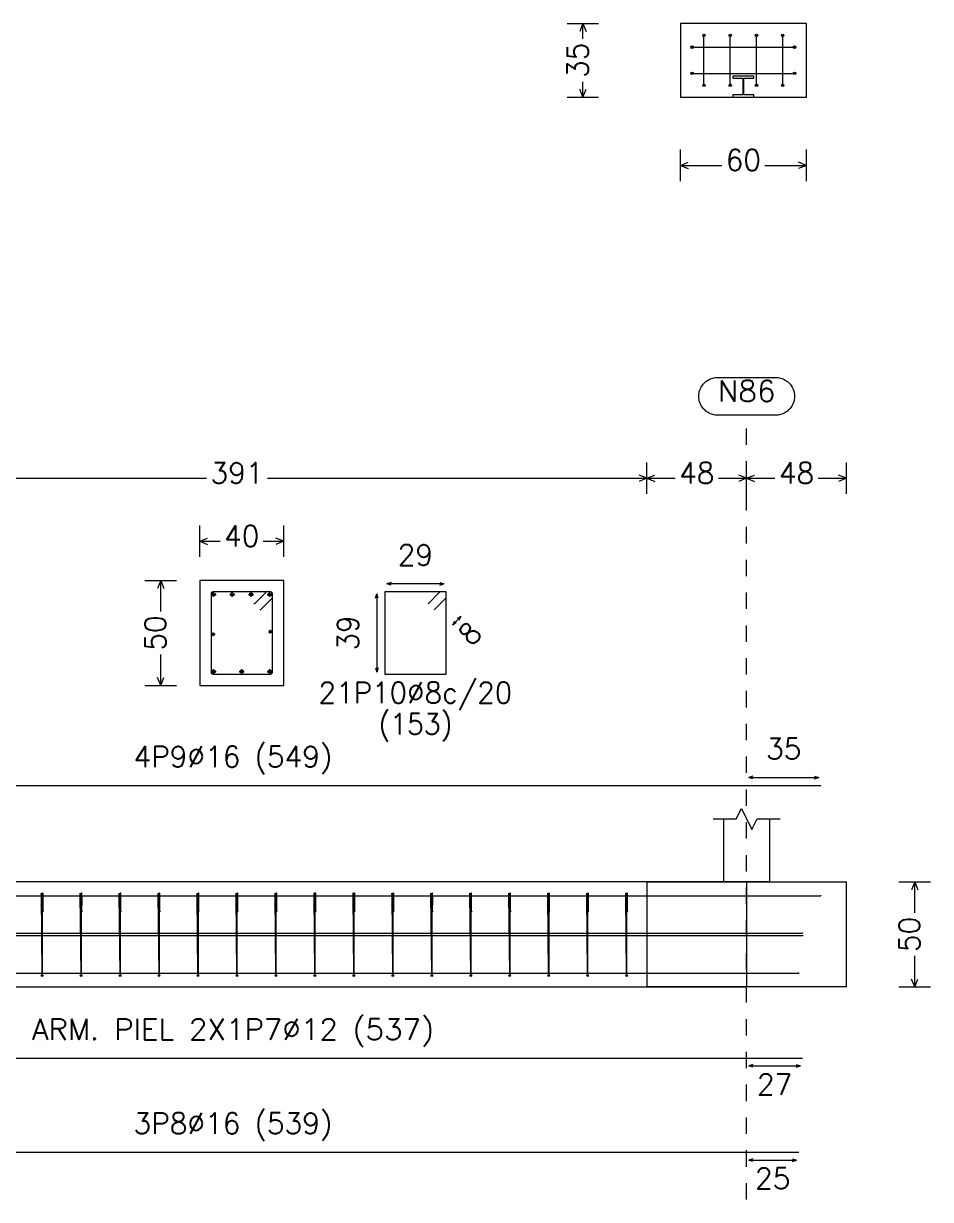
# Model space of a CAD drawing. Header units: inches. Extents: x 72863 to 72995, y 49095 to 49225.
# Drawn here: x 72957.35 to 72962.88, y 49142.55 to 49149.72 of the extents above; entities that cross this region are included whole.
import ezdxf
from ezdxf.enums import TextEntityAlignment as Align

# ---------------------------------------------------------------- set-up
doc = ezdxf.new("R2010")
doc.units = ezdxf.units.IN
doc.linetypes.add('CYPE_PUNTO', pattern=[0.075, 0, -0.075])
for name, color, linetype, lineweight in [('CIM_COTAS', 2, 'Continuous', 9), ('CIM_DIB_ARMADOS', 4, 'Continuous', 9), ('CIM_GEOMETRIA', 2, 'Continuous', 9), ('CIM_TXT_ARMADOS', 3, 'Continuous', 9)]:
    doc.layers.add(name, color=color, linetype=linetype, lineweight=lineweight)
doc.styles.add('CYPETXT', font='romans__.ttf', dxfattribs={"height": 0.2})

msp = doc.modelspace()

# ---------------------------------------------------------------- hatches: boundary and pattern name
at = {"layer": 'CIM_DIB_ARMADOS'}
h = msp.add_hatch(color=256, dxfattribs=at)
edge = h.paths.add_edge_path()
edge.add_arc((72961.4963, 49149.6483), 0.00102, 0, 360)
h = msp.add_hatch(color=256, dxfattribs=at)
edge = h.paths.add_edge_path()
edge.add_arc((72961.6563, 49149.6483), 0.00102, 0, 360)
h = msp.add_hatch(color=256, dxfattribs=at)
edge = h.paths.add_edge_path()
edge.add_arc((72961.8163, 49149.6483), 0.00102, 0, 360)
h = msp.add_hatch(color=256, dxfattribs=at)
edge = h.paths.add_edge_path()
edge.add_arc((72961.9763, 49149.6483), 0.00102, 0, 360)
h = msp.add_hatch(color=256, dxfattribs=at)
edge = h.paths.add_edge_path()
edge.add_arc((72961.4239, 49149.5759), 0.00102, 0, 360)
h = msp.add_hatch(color=256, dxfattribs=at)
edge = h.paths.add_edge_path()
edge.add_arc((72962.0486, 49149.5759), 0.00102, 0, 360)
h = msp.add_hatch(color=256, dxfattribs=at)
edge = h.paths.add_edge_path()
edge.add_arc((72961.4239, 49149.4159), 0.00102, 0, 360)
h = msp.add_hatch(color=256, dxfattribs=at)
edge = h.paths.add_edge_path()
edge.add_arc((72962.0486, 49149.4159), 0.00102, 0, 360)
h = msp.add_hatch(color=256, dxfattribs=at)
edge = h.paths.add_edge_path()
edge.add_arc((72961.4963, 49149.3436), 0.00102, 0, 360)
h = msp.add_hatch(color=256, dxfattribs=at)
edge = h.paths.add_edge_path()
edge.add_arc((72961.6563, 49149.3436), 0.00102, 0, 360)
h = msp.add_hatch(color=256, dxfattribs=at)
edge = h.paths.add_edge_path()
edge.add_arc((72961.8163, 49149.3436), 0.00102, 0, 360)
h = msp.add_hatch(color=256, dxfattribs=at)
edge = h.paths.add_edge_path()
edge.add_arc((72961.9763, 49149.3436), 0.00102, 0, 360)
h = msp.add_hatch(color=256, dxfattribs=at)
edge = h.paths.add_edge_path()
edge.add_arc((72958.7554, 49146.1829), 0.00102, 0, 360)
h = msp.add_hatch(color=256, dxfattribs=at)
edge = h.paths.add_edge_path()
edge.add_arc((72958.7926, 49146.1458), 0.00102, 0, 360)
h = msp.add_hatch(color=256, dxfattribs=at)
edge = h.paths.add_edge_path()
edge.add_arc((72962.2085, 49144.4025), 0.00102, 0, 360)
h = msp.add_hatch(color=256, dxfattribs=at)
edge = h.paths.add_edge_path()
edge.add_arc((72957.4557, 49144.3455), 0.00102, 0, 360)
h = msp.add_hatch(color=256, dxfattribs=at)
edge = h.paths.add_edge_path()
edge.add_arc((72957.4669, 49144.3083), 0.00102, 0, 360)
h = msp.add_hatch(color=256, dxfattribs=at)
edge = h.paths.add_edge_path()
edge.add_arc((72957.6933, 49144.3455), 0.00102, 0, 360)
h = msp.add_hatch(color=256, dxfattribs=at)
edge = h.paths.add_edge_path()
edge.add_arc((72957.7044, 49144.3083), 0.00102, 0, 360)
h = msp.add_hatch(color=256, dxfattribs=at)
edge = h.paths.add_edge_path()
edge.add_arc((72957.9308, 49144.3455), 0.00102, 0, 360)
h = msp.add_hatch(color=256, dxfattribs=at)
edge = h.paths.add_edge_path()
edge.add_arc((72957.9419, 49144.3083), 0.00102, 0, 360)
h = msp.add_hatch(color=256, dxfattribs=at)
edge = h.paths.add_edge_path()
edge.add_arc((72958.1683, 49144.3455), 0.00102, 0, 360)
h = msp.add_hatch(color=256, dxfattribs=at)
edge = h.paths.add_edge_path()
edge.add_arc((72958.1795, 49144.3083), 0.00102, 0, 360)
h = msp.add_hatch(color=256, dxfattribs=at)
edge = h.paths.add_edge_path()
edge.add_arc((72958.4059, 49144.3455), 0.00102, 0, 360)
h = msp.add_hatch(color=256, dxfattribs=at)
edge = h.paths.add_edge_path()
edge.add_arc((72958.417, 49144.3083), 0.00102, 0, 360)
h = msp.add_hatch(color=256, dxfattribs=at)
edge = h.paths.add_edge_path()
edge.add_arc((72958.6434, 49144.3455), 0.00102, 0, 360)
h = msp.add_hatch(color=256, dxfattribs=at)
edge = h.paths.add_edge_path()
edge.add_arc((72958.6545, 49144.3083), 0.00102, 0, 360)
h = msp.add_hatch(color=256, dxfattribs=at)
edge = h.paths.add_edge_path()
edge.add_arc((72958.8809, 49144.3455), 0.00102, 0, 360)
h = msp.add_hatch(color=256, dxfattribs=at)
edge = h.paths.add_edge_path()
edge.add_arc((72958.8921, 49144.3083), 0.00102, 0, 360)
h = msp.add_hatch(color=256, dxfattribs=at)
edge = h.paths.add_edge_path()
edge.add_arc((72959.1185, 49144.3455), 0.00102, 0, 360)
h = msp.add_hatch(color=256, dxfattribs=at)
edge = h.paths.add_edge_path()
edge.add_arc((72959.1296, 49144.3083), 0.00102, 0, 360)
h = msp.add_hatch(color=256, dxfattribs=at)
edge = h.paths.add_edge_path()
edge.add_arc((72959.356, 49144.3455), 0.00102, 0, 360)
h = msp.add_hatch(color=256, dxfattribs=at)
edge = h.paths.add_edge_path()
edge.add_arc((72959.3671, 49144.3083), 0.00102, 0, 360)
h = msp.add_hatch(color=256, dxfattribs=at)
edge = h.paths.add_edge_path()
edge.add_arc((72959.5935, 49144.3455), 0.00102, 0, 360)
h = msp.add_hatch(color=256, dxfattribs=at)
edge = h.paths.add_edge_path()
edge.add_arc((72959.6046, 49144.3083), 0.00102, 0, 360)
h = msp.add_hatch(color=256, dxfattribs=at)
edge = h.paths.add_edge_path()
edge.add_arc((72959.8311, 49144.3455), 0.00102, 0, 360)
h = msp.add_hatch(color=256, dxfattribs=at)
edge = h.paths.add_edge_path()
edge.add_arc((72959.8422, 49144.3083), 0.00102, 0, 360)
h = msp.add_hatch(color=256, dxfattribs=at)
edge = h.paths.add_edge_path()
edge.add_arc((72960.0686, 49144.3455), 0.00102, 0, 360)
h = msp.add_hatch(color=256, dxfattribs=at)
edge = h.paths.add_edge_path()
edge.add_arc((72960.0797, 49144.3083), 0.00102, 0, 360)
h = msp.add_hatch(color=256, dxfattribs=at)
edge = h.paths.add_edge_path()
edge.add_arc((72960.3061, 49144.3455), 0.00102, 0, 360)
h = msp.add_hatch(color=256, dxfattribs=at)
edge = h.paths.add_edge_path()
edge.add_arc((72960.3172, 49144.3083), 0.00102, 0, 360)
h = msp.add_hatch(color=256, dxfattribs=at)
edge = h.paths.add_edge_path()
edge.add_arc((72960.5436, 49144.3455), 0.00102, 0, 360)
h = msp.add_hatch(color=256, dxfattribs=at)
edge = h.paths.add_edge_path()
edge.add_arc((72960.5548, 49144.3083), 0.00102, 0, 360)
h = msp.add_hatch(color=256, dxfattribs=at)
edge = h.paths.add_edge_path()
edge.add_arc((72960.7812, 49144.3455), 0.00102, 0, 360)
h = msp.add_hatch(color=256, dxfattribs=at)
edge = h.paths.add_edge_path()
edge.add_arc((72960.7923, 49144.3083), 0.00102, 0, 360)
h = msp.add_hatch(color=256, dxfattribs=at)
edge = h.paths.add_edge_path()
edge.add_arc((72961.0187, 49144.3455), 0.00102, 0, 360)
h = msp.add_hatch(color=256, dxfattribs=at)
edge = h.paths.add_edge_path()
edge.add_arc((72961.0298, 49144.3083), 0.00102, 0, 360)
h = msp.add_hatch(color=256, dxfattribs=at)
edge = h.paths.add_edge_path()
edge.add_arc((72962.0975, 49144.1747), 0.00102, 0, 360)
h = msp.add_hatch(color=256, dxfattribs=at)
edge = h.paths.add_edge_path()
edge.add_arc((72962.0975, 49144.1593), 0.00102, 0, 360)
h = msp.add_hatch(color=256, dxfattribs=at)
edge = h.paths.add_edge_path()
edge.add_arc((72962.0737, 49143.9315), 0.00102, 0, 360)

# ---------------------------------------------------------------- linework, layer by layer
at = {"layer": 'CIM_COTAS'}
for p, q in [((72960.662, 49149.7199), (72960.854, 49149.7199)), ((72960.758, 49149.7199), (72960.7388, 49149.6719)), ((72960.758, 49149.7199), (72960.7772, 49149.6719)), ((72960.758, 49149.6275), (72960.758, 49149.7199)), ((72960.758, 49149.2719), (72960.7388, 49149.3199)), ((72960.758, 49149.2719), (72960.758, 49149.3644)), ((72960.758, 49149.2719), (72960.7772, 49149.3199)), ((72960.662, 49149.2719), (72960.854, 49149.2719)), ((72961.3523, 49148.7593), (72961.3523, 49148.9513)), ((72962.1203, 49148.7593), (72962.1203, 49148.9513)), ((72961.3523, 49148.8553), (72961.4003, 49148.8745)), ((72961.3523, 49148.8553), (72961.4003, 49148.8361)), ((72961.3523, 49148.8553), (72961.6047, 49148.8553)), ((72961.8678, 49148.8553), (72962.1203, 49148.8553)), ((72962.1203, 49148.8553), (72962.0723, 49148.8745)), ((72962.1203, 49148.8553), (72962.0723, 49148.8361)), ((72961.1485, 49146.8521), (72961.1485, 49147.0441)), ((72961.1485, 49146.8521), (72961.1485, 49147.0441)), ((72961.7565, 49146.8521), (72961.7565, 49147.0441)), ((72961.7565, 49146.8521), (72961.7565, 49147.0441)), ((72962.3645, 49146.8521), (72962.3645, 49147.0441)), ((72961.1485, 49146.9481), (72961.1005, 49146.9673)), ((72961.1485, 49146.9481), (72961.1965, 49146.9673)), ((72961.7565, 49146.9481), (72961.7085, 49146.9673)), ((72961.7565, 49146.9481), (72961.8045, 49146.9673)), ((72962.3645, 49146.9481), (72962.3165, 49146.9673)), ((72956.1501, 49146.9481), (72958.464, 49146.9481)), ((72958.8346, 49146.9481), (72961.1485, 49146.9481)), ((72961.1485, 49146.9481), (72961.1005, 49146.9289)), ((72961.1485, 49146.9481), (72961.1965, 49146.9289)), ((72961.1485, 49146.9481), (72961.321, 49146.9481)), ((72961.584, 49146.9481), (72961.7565, 49146.9481)), ((72961.7565, 49146.9481), (72961.7085, 49146.9289)), ((72961.7565, 49146.9481), (72961.8045, 49146.9289)), ((72961.7565, 49146.9481), (72961.929, 49146.9481)), ((72962.192, 49146.9481), (72962.3645, 49146.9481)), ((72962.3645, 49146.9481), (72962.3165, 49146.9289)), ((72958.4221, 49146.4681), (72958.4221, 49146.6601)), ((72958.9341, 49146.4681), (72958.9341, 49146.6601)), ((72958.4221, 49146.5641), (72958.4701, 49146.5833)), ((72958.4221, 49146.5641), (72958.4701, 49146.5449)), ((72958.4221, 49146.5641), (72958.5466, 49146.5641)), ((72958.8096, 49146.5641), (72958.9341, 49146.5641)), ((72958.9341, 49146.5641), (72958.8861, 49146.5833)), ((72958.9341, 49146.5641), (72958.8861, 49146.5449)), ((72958.0885, 49146.3244), (72958.2805, 49146.3244)), ((72958.1845, 49146.3244), (72958.1653, 49146.2764)), ((72958.1845, 49146.3244), (72958.2037, 49146.2764)), ((72958.1845, 49146.1359), (72958.1845, 49146.3244)), ((72958.1845, 49145.6844), (72958.1845, 49145.8729)), ((72958.1845, 49145.6844), (72958.1653, 49145.7324)), ((72958.1845, 49145.6844), (72958.2037, 49145.7324)), ((72958.0885, 49145.6844), (72958.2805, 49145.6844)), ((72962.6851, 49144.487), (72962.8771, 49144.487)), ((72962.7811, 49144.487), (72962.7619, 49144.439)), ((72962.7811, 49144.487), (72962.8003, 49144.439)), ((72962.7811, 49144.2985), (72962.7811, 49144.487)), ((72962.7811, 49143.847), (72962.7811, 49144.0355)), ((72962.7811, 49143.847), (72962.7619, 49143.895)), ((72962.7811, 49143.847), (72962.8003, 49143.895)), ((72962.6851, 49143.847), (72962.8771, 49143.847))]:
    msp.add_line(p, q, dxfattribs=at)
at = {"layer": 'CIM_COTAS', "linetype": 'CYPE_PUNTO'}
msp.add_line((72961.7565, 49142.551), (72961.7565, 49147.3321), dxfattribs=at)
at = {"layer": 'CIM_COTAS'}
msp.add_lwpolyline([(72961.9331, 49147.5625), (72961.9408, 49147.5622), (72961.9485, 49147.5615), (72961.9561, 49147.5602), (72961.9636, 49147.5584), (72961.9709, 49147.5561), (72961.9781, 49147.5534), (72961.9851, 49147.5501), (72961.9918, 49147.5464), (72961.9983, 49147.5423), (72962.0045, 49147.5377), (72962.0104, 49147.5327), (72962.0159, 49147.5274), (72962.0211, 49147.5217), (72962.0259, 49147.5156), (72962.0302, 49147.5093), (72962.0341, 49147.5027), (72962.0376, 49147.4958), (72962.0406, 49147.4887), (72962.0431, 49147.4814), (72962.0452, 49147.474), (72962.0467, 49147.4665), (72962.0477, 49147.4588), (72962.0483, 49147.4512), (72962.0483, 49147.4435), (72962.0477, 49147.4358), (72962.0467, 49147.4281), (72962.0452, 49147.4206), (72962.0431, 49147.4132), (72962.0406, 49147.4059), (72962.0376, 49147.3988), (72962.0341, 49147.3919), (72962.0302, 49147.3853), (72962.0259, 49147.379), (72962.0211, 49147.3729), (72962.0159, 49147.3672), (72962.0104, 49147.3619), (72962.0045, 49147.3569), (72961.9983, 49147.3523), (72961.9918, 49147.3482), (72961.9851, 49147.3445), (72961.9781, 49147.3412), (72961.9709, 49147.3385), (72961.9636, 49147.3362), (72961.9561, 49147.3344), (72961.9485, 49147.3331), (72961.9408, 49147.3324), (72961.9331, 49147.3321), (72961.5798, 49147.3321), (72961.5721, 49147.3324), (72961.5645, 49147.3331), (72961.5569, 49147.3344), (72961.5494, 49147.3362), (72961.542, 49147.3385), (72961.5349, 49147.3412), (72961.5279, 49147.3445), (72961.5211, 49147.3482), (72961.5146, 49147.3523), (72961.5084, 49147.3569), (72961.5026, 49147.3619), (72961.497, 49147.3672), (72961.4919, 49147.3729), (72961.4871, 49147.379), (72961.4827, 49147.3853), (72961.4788, 49147.3919), (72961.4753, 49147.3988), (72961.4723, 49147.4059), (72961.4698, 49147.4132), (72961.4678, 49147.4206), (72961.4662, 49147.4281), (72961.4652, 49147.4358), (72961.4647, 49147.4435), (72961.4647, 49147.4512), (72961.4652, 49147.4588), (72961.4662, 49147.4665), (72961.4678, 49147.474), (72961.4698, 49147.4814), (72961.4723, 49147.4887), (72961.4753, 49147.4958), (72961.4788, 49147.5027), (72961.4827, 49147.5093), (72961.4871, 49147.5156), (72961.4919, 49147.5217), (72961.497, 49147.5274), (72961.5026, 49147.5327), (72961.5084, 49147.5377), (72961.5146, 49147.5423), (72961.5211, 49147.5464), (72961.5279, 49147.5501), (72961.5349, 49147.5534), (72961.542, 49147.5561), (72961.5494, 49147.5584), (72961.5569, 49147.5602), (72961.5645, 49147.5615), (72961.5721, 49147.5622), (72961.5798, 49147.5625), (72961.9331, 49147.5625)], close=True, dxfattribs=at)
at = {"layer": 'CIM_DIB_ARMADOS'}
for p, q in [((72958.4912, 49146.2399), (72958.5219, 49146.2399)), ((72958.5066, 49146.2246), (72958.5066, 49146.2553)), ((72958.6055, 49146.2399), (72958.6363, 49146.2399)), ((72958.6209, 49146.2246), (72958.6209, 49146.2553)), ((72958.7199, 49146.2399), (72958.7506, 49146.2399)), ((72958.7352, 49146.2246), (72958.7352, 49146.2553)), ((72958.8342, 49146.2399), (72958.865, 49146.2399)), ((72958.8496, 49146.2246), (72958.8496, 49146.2553)), ((72958.8522, 49146.0006), (72958.8522, 49146.0236)), ((72958.4925, 49145.9967), (72958.5155, 49145.9967)), ((72958.504, 49145.9852), (72958.504, 49146.0083)), ((72958.8406, 49146.0121), (72958.8637, 49146.0121)), ((72958.4912, 49145.7689), (72958.5219, 49145.7689)), ((72958.5066, 49145.7535), (72958.5066, 49145.7843)), ((72958.6627, 49145.7689), (72958.6934, 49145.7689)), ((72958.6781, 49145.7535), (72958.6781, 49145.7843)), ((72958.8342, 49145.7689), (72958.865, 49145.7689)), ((72958.8496, 49145.7535), (72958.8496, 49145.7843))]:
    msp.add_line(p, q, dxfattribs=at)
for points in [[(72961.4963, 49149.3436), (72961.4963, 49149.3457), (72961.4963, 49149.3513), (72961.4963, 49149.359), (72961.4963, 49149.6329), (72961.4963, 49149.6406), (72961.4963, 49149.6462), (72961.4963, 49149.6483)], [(72961.6563, 49149.3436), (72961.6563, 49149.3457), (72961.6563, 49149.3513), (72961.6563, 49149.359), (72961.6563, 49149.6329), (72961.6563, 49149.6406), (72961.6563, 49149.6462), (72961.6563, 49149.6483)], [(72961.8163, 49149.3436), (72961.8163, 49149.3457), (72961.8163, 49149.3513), (72961.8163, 49149.359), (72961.8163, 49149.6329), (72961.8163, 49149.6406), (72961.8163, 49149.6462), (72961.8163, 49149.6483)], [(72961.9763, 49149.3436), (72961.9763, 49149.3457), (72961.9763, 49149.3513), (72961.9763, 49149.359), (72961.9763, 49149.6329), (72961.9763, 49149.6406), (72961.9763, 49149.6462), (72961.9763, 49149.6483)], [(72961.4239, 49149.5759), (72961.426, 49149.5759), (72961.4316, 49149.5759), (72961.4393, 49149.5759), (72962.0332, 49149.5759), (72962.0409, 49149.5759), (72962.0465, 49149.5759), (72962.0486, 49149.5759)], [(72961.4239, 49149.4159), (72961.426, 49149.4159), (72961.4316, 49149.4159), (72961.4393, 49149.4159), (72962.0332, 49149.4159), (72962.0409, 49149.4159), (72962.0465, 49149.4159), (72962.0486, 49149.4159)], [(72958.7926, 49146.1458), (72958.862, 49146.2152), (72958.8642, 49146.2185), (72958.865, 49146.2224), (72958.865, 49146.2451), (72958.8636, 49146.2502), (72958.8598, 49146.2539), (72958.8547, 49146.2553), (72958.5014, 49146.2553), (72958.4963, 49146.2539), (72958.4926, 49146.2502), (72958.4912, 49146.2451), (72958.4912, 49145.7638), (72958.4926, 49145.7587), (72958.4963, 49145.7549), (72958.5014, 49145.7535), (72958.8547, 49145.7535), (72958.8598, 49145.7549), (72958.8636, 49145.7587), (72958.865, 49145.7638), (72958.865, 49146.2451), (72958.8636, 49146.2502), (72958.8598, 49146.2539), (72958.8547, 49146.2553), (72958.8321, 49146.2553), (72958.8282, 49146.2545), (72958.8248, 49146.2523), (72958.7554, 49146.1829)], [(72959.8514, 49146.1458), (72959.9238, 49146.2182), (72959.9238, 49146.2553), (72959.5501, 49146.2553), (72959.5501, 49145.7535), (72959.9238, 49145.7535), (72959.9238, 49146.2553), (72959.8867, 49146.2553), (72959.8143, 49146.1829)], [(72955.3923, 49144.8601), (72955.3923, 49145.0751), (72955.5997, 49145.0751), (72961.7565, 49145.0751), (72962.2085, 49145.0751)], [(72955.3923, 49144.1875), (72955.3923, 49144.3871), (72955.3944, 49144.3948), (72955.4, 49144.4004), (72955.4077, 49144.4025), (72955.5997, 49144.4025), (72961.7565, 49144.4025), (72962.2085, 49144.4025)], [(72957.4669, 49144.3083), (72957.4671, 49144.3777), (72957.4671, 49144.3811), (72957.4671, 49144.385), (72957.4668, 49144.4076), (72957.4668, 49144.4127), (72957.4667, 49144.4165), (72957.4666, 49144.4179), (72957.4618, 49144.4179), (72957.4617, 49144.4165), (72957.4616, 49144.4127), (72957.4616, 49144.4076), (72957.4616, 49143.9263), (72957.4616, 49143.9212), (72957.4616, 49143.9175), (72957.4616, 49143.9161), (72957.4616, 49143.9175), (72957.4616, 49143.9212), (72957.4615, 49143.9263), (72957.4566, 49144.4076), (72957.4565, 49144.4127), (72957.4564, 49144.4165), (72957.4564, 49144.4179), (72957.456, 49144.4179), (72957.456, 49144.4171), (72957.456, 49144.4149), (72957.4557, 49144.3455)], [(72957.7044, 49144.3083), (72957.7046, 49144.3777), (72957.7046, 49144.3811), (72957.7046, 49144.385), (72957.7044, 49144.4076), (72957.7043, 49144.4127), (72957.7042, 49144.4165), (72957.7041, 49144.4179), (72957.6993, 49144.4179), (72957.6992, 49144.4165), (72957.6992, 49144.4127), (72957.6992, 49144.4076), (72957.6992, 49143.9263), (72957.6992, 49143.9212), (72957.6992, 49143.9175), (72957.6992, 49143.9161), (72957.6991, 49143.9175), (72957.6991, 49143.9212), (72957.699, 49143.9263), (72957.6941, 49144.4076), (72957.6941, 49144.4127), (72957.694, 49144.4165), (72957.6939, 49144.4179), (72957.6936, 49144.4179), (72957.6935, 49144.4171), (72957.6935, 49144.4149), (72957.6933, 49144.3455)], [(72957.9419, 49144.3083), (72957.9422, 49144.3777), (72957.9422, 49144.3811), (72957.9421, 49144.385), (72957.9419, 49144.4076), (72957.9418, 49144.4127), (72957.9417, 49144.4165), (72957.9417, 49144.4179), (72957.9368, 49144.4179), (72957.9368, 49144.4165), (72957.9367, 49144.4127), (72957.9367, 49144.4076), (72957.9367, 49143.9263), (72957.9367, 49143.9212), (72957.9367, 49143.9175), (72957.9367, 49143.9161), (72957.9367, 49143.9175), (72957.9366, 49143.9212), (72957.9366, 49143.9263), (72957.9317, 49144.4076), (72957.9316, 49144.4127), (72957.9315, 49144.4165), (72957.9314, 49144.4179), (72957.9311, 49144.4179), (72957.9311, 49144.4171), (72957.931, 49144.4149), (72957.9308, 49144.3455)], [(72958.1795, 49144.3083), (72958.1797, 49144.3777), (72958.1797, 49144.3811), (72958.1797, 49144.385), (72958.1794, 49144.4076), (72958.1794, 49144.4127), (72958.1793, 49144.4165), (72958.1792, 49144.4179), (72958.1744, 49144.4179), (72958.1743, 49144.4165), (72958.1742, 49144.4127), (72958.1742, 49144.4076), (72958.1742, 49143.9263), (72958.1742, 49143.9212), (72958.1742, 49143.9175), (72958.1742, 49143.9161), (72958.1742, 49143.9175), (72958.1742, 49143.9212), (72958.1741, 49143.9263), (72958.1692, 49144.4076), (72958.1691, 49144.4127), (72958.169, 49144.4165), (72958.169, 49144.4179), (72958.1686, 49144.4179), (72958.1686, 49144.4171), (72958.1686, 49144.4149), (72958.1683, 49144.3455)], [(72958.417, 49144.3083), (72958.4172, 49144.3777), (72958.4172, 49144.3811), (72958.4172, 49144.385), (72958.417, 49144.4076), (72958.4169, 49144.4127), (72958.4168, 49144.4165), (72958.4167, 49144.4179), (72958.4119, 49144.4179), (72958.4118, 49144.4165), (72958.4118, 49144.4127), (72958.4117, 49144.4076), (72958.4117, 49143.9263), (72958.4117, 49143.9212), (72958.4117, 49143.9175), (72958.4117, 49143.9161), (72958.4117, 49143.9175), (72958.4117, 49143.9212), (72958.4116, 49143.9263), (72958.4067, 49144.4076), (72958.4067, 49144.4127), (72958.4066, 49144.4165), (72958.4065, 49144.4179), (72958.4062, 49144.4179), (72958.4061, 49144.4171), (72958.4061, 49144.4149), (72958.4059, 49144.3455)], [(72958.6545, 49144.3083), (72958.6548, 49144.3777), (72958.6548, 49144.3811), (72958.6547, 49144.385), (72958.6545, 49144.4076), (72958.6544, 49144.4127), (72958.6543, 49144.4165), (72958.6543, 49144.4179), (72958.6494, 49144.4179), (72958.6493, 49144.4165), (72958.6493, 49144.4127), (72958.6493, 49144.4076), (72958.6493, 49143.9263), (72958.6493, 49143.9212), (72958.6493, 49143.9175), (72958.6493, 49143.9161), (72958.6493, 49143.9175), (72958.6492, 49143.9212), (72958.6492, 49143.9263), (72958.6443, 49144.4076), (72958.6442, 49144.4127), (72958.6441, 49144.4165), (72958.644, 49144.4179), (72958.6437, 49144.4179), (72958.6437, 49144.4171), (72958.6436, 49144.4149), (72958.6434, 49144.3455)], [(72958.8921, 49144.3083), (72958.8923, 49144.3777), (72958.8923, 49144.3811), (72958.8923, 49144.385), (72958.892, 49144.4076), (72958.892, 49144.4127), (72958.8919, 49144.4165), (72958.8918, 49144.4179), (72958.8869, 49144.4179), (72958.8869, 49144.4165), (72958.8868, 49144.4127), (72958.8868, 49144.4076), (72958.8868, 49143.9263), (72958.8868, 49143.9212), (72958.8868, 49143.9175), (72958.8868, 49143.9161), (72958.8868, 49143.9175), (72958.8868, 49143.9212), (72958.8867, 49143.9263), (72958.8818, 49144.4076), (72958.8817, 49144.4127), (72958.8816, 49144.4165), (72958.8815, 49144.4179), (72958.8812, 49144.4179), (72958.8812, 49144.4171), (72958.8812, 49144.4149), (72958.8809, 49144.3455)], [(72959.1296, 49144.3083), (72959.1298, 49144.3777), (72959.1298, 49144.3811), (72959.1298, 49144.385), (72959.1296, 49144.4076), (72959.1295, 49144.4127), (72959.1294, 49144.4165), (72959.1293, 49144.4179), (72959.1245, 49144.4179), (72959.1244, 49144.4165), (72959.1244, 49144.4127), (72959.1243, 49144.4076), (72959.1243, 49143.9263), (72959.1243, 49143.9212), (72959.1243, 49143.9175), (72959.1243, 49143.9161), (72959.1243, 49143.9175), (72959.1243, 49143.9212), (72959.1242, 49143.9263), (72959.1193, 49144.4076), (72959.1193, 49144.4127), (72959.1192, 49144.4165), (72959.1191, 49144.4179), (72959.1188, 49144.4179), (72959.1187, 49144.4171), (72959.1187, 49144.4149), (72959.1185, 49144.3455)], [(72959.3671, 49144.3083), (72959.3674, 49144.3777), (72959.3674, 49144.3811), (72959.3673, 49144.385), (72959.3671, 49144.4076), (72959.367, 49144.4127), (72959.3669, 49144.4165), (72959.3669, 49144.4179), (72959.362, 49144.4179), (72959.3619, 49144.4165), (72959.3619, 49144.4127), (72959.3619, 49144.4076), (72959.3619, 49143.9263), (72959.3619, 49143.9212), (72959.3619, 49143.9175), (72959.3619, 49143.9161), (72959.3619, 49143.9175), (72959.3618, 49143.9212), (72959.3618, 49143.9263), (72959.3569, 49144.4076), (72959.3568, 49144.4127), (72959.3567, 49144.4165), (72959.3566, 49144.4179), (72959.3563, 49144.4179), (72959.3563, 49144.4171), (72959.3562, 49144.4149), (72959.356, 49144.3455)], [(72959.6046, 49144.3083), (72959.6049, 49144.3777), (72959.6049, 49144.3811), (72959.6049, 49144.385), (72959.6046, 49144.4076), (72959.6046, 49144.4127), (72959.6045, 49144.4165), (72959.6044, 49144.4179), (72959.5995, 49144.4179), (72959.5995, 49144.4165), (72959.5994, 49144.4127), (72959.5994, 49144.4076), (72959.5994, 49143.9263), (72959.5994, 49143.9212), (72959.5994, 49143.9175), (72959.5994, 49143.9161), (72959.5994, 49143.9175), (72959.5993, 49143.9212), (72959.5993, 49143.9263), (72959.5944, 49144.4076), (72959.5943, 49144.4127), (72959.5942, 49144.4165), (72959.5941, 49144.4179), (72959.5938, 49144.4179), (72959.5938, 49144.4171), (72959.5938, 49144.4149), (72959.5935, 49144.3455)], [(72959.8422, 49144.3083), (72959.8424, 49144.3777), (72959.8424, 49144.3811), (72959.8424, 49144.385), (72959.8422, 49144.4076), (72959.8421, 49144.4127), (72959.842, 49144.4165), (72959.8419, 49144.4179), (72959.8371, 49144.4179), (72959.837, 49144.4165), (72959.837, 49144.4127), (72959.8369, 49144.4076), (72959.8369, 49143.9263), (72959.8369, 49143.9212), (72959.8369, 49143.9175), (72959.8369, 49143.9161), (72959.8369, 49143.9175), (72959.8369, 49143.9212), (72959.8368, 49143.9263), (72959.8319, 49144.4076), (72959.8318, 49144.4127), (72959.8318, 49144.4165), (72959.8317, 49144.4179), (72959.8314, 49144.4179), (72959.8313, 49144.4171), (72959.8313, 49144.4149), (72959.8311, 49144.3455)], [(72960.0797, 49144.3083), (72960.08, 49144.3777), (72960.0799, 49144.3811), (72960.0799, 49144.385), (72960.0797, 49144.4076), (72960.0796, 49144.4127), (72960.0795, 49144.4165), (72960.0794, 49144.4179), (72960.0746, 49144.4179), (72960.0745, 49144.4165), (72960.0745, 49144.4127), (72960.0745, 49144.4076), (72960.0745, 49143.9263), (72960.0745, 49143.9212), (72960.0745, 49143.9175), (72960.0745, 49143.9161), (72960.0745, 49143.9175), (72960.0744, 49143.9212), (72960.0744, 49143.9263), (72960.0694, 49144.4076), (72960.0694, 49144.4127), (72960.0693, 49144.4165), (72960.0692, 49144.4179), (72960.0689, 49144.4179), (72960.0688, 49144.4171), (72960.0688, 49144.4149), (72960.0686, 49144.3455)], [(72960.3172, 49144.3083), (72960.3175, 49144.3777), (72960.3175, 49144.3811), (72960.3175, 49144.385), (72960.3172, 49144.4076), (72960.3171, 49144.4127), (72960.3171, 49144.4165), (72960.317, 49144.4179), (72960.3121, 49144.4179), (72960.3121, 49144.4165), (72960.312, 49144.4127), (72960.312, 49144.4076), (72960.312, 49143.9263), (72960.312, 49143.9212), (72960.312, 49143.9175), (72960.312, 49143.9161), (72960.312, 49143.9175), (72960.3119, 49143.9212), (72960.3119, 49143.9263), (72960.307, 49144.4076), (72960.3069, 49144.4127), (72960.3068, 49144.4165), (72960.3067, 49144.4179), (72960.3064, 49144.4179), (72960.3064, 49144.4171), (72960.3064, 49144.4149), (72960.3061, 49144.3455)], [(72960.5548, 49144.3083), (72960.555, 49144.3777), (72960.555, 49144.3811), (72960.555, 49144.385), (72960.5548, 49144.4076), (72960.5547, 49144.4127), (72960.5546, 49144.4165), (72960.5545, 49144.4179), (72960.5497, 49144.4179), (72960.5496, 49144.4165), (72960.5495, 49144.4127), (72960.5495, 49144.4076), (72960.5495, 49143.9263), (72960.5495, 49143.9212), (72960.5495, 49143.9175), (72960.5495, 49143.9161), (72960.5495, 49143.9175), (72960.5495, 49143.9212), (72960.5494, 49143.9263), (72960.5445, 49144.4076), (72960.5444, 49144.4127), (72960.5444, 49144.4165), (72960.5443, 49144.4179), (72960.544, 49144.4179), (72960.5439, 49144.4171), (72960.5439, 49144.4149), (72960.5436, 49144.3455)], [(72960.7923, 49144.3083), (72960.7925, 49144.3777), (72960.7925, 49144.3811), (72960.7925, 49144.385), (72960.7923, 49144.4076), (72960.7922, 49144.4127), (72960.7921, 49144.4165), (72960.792, 49144.4179), (72960.7872, 49144.4179), (72960.7871, 49144.4165), (72960.7871, 49144.4127), (72960.7871, 49144.4076), (72960.7871, 49143.9263), (72960.7871, 49143.9212), (72960.7871, 49143.9175), (72960.7871, 49143.9161), (72960.787, 49143.9175), (72960.787, 49143.9212), (72960.787, 49143.9263), (72960.782, 49144.4076), (72960.782, 49144.4127), (72960.7819, 49144.4165), (72960.7818, 49144.4179), (72960.7815, 49144.4179), (72960.7814, 49144.4171), (72960.7814, 49144.4149), (72960.7812, 49144.3455)], [(72961.0298, 49144.3083), (72961.0301, 49144.3777), (72961.0301, 49144.3811), (72961.03, 49144.385), (72961.0298, 49144.4076), (72961.0297, 49144.4127), (72961.0297, 49144.4165), (72961.0296, 49144.4179), (72961.0247, 49144.4179), (72961.0247, 49144.4165), (72961.0246, 49144.4127), (72961.0246, 49144.4076), (72961.0246, 49143.9263), (72961.0246, 49143.9212), (72961.0246, 49143.9175), (72961.0246, 49143.9161), (72961.0246, 49143.9175), (72961.0245, 49143.9212), (72961.0245, 49143.9263), (72961.0196, 49144.4076), (72961.0195, 49144.4127), (72961.0194, 49144.4165), (72961.0193, 49144.4179), (72961.019, 49144.4179), (72961.019, 49144.4171), (72961.019, 49144.4149), (72961.0187, 49144.3455)], [(72955.4102, 49144.1747), (72955.412, 49144.1747), (72955.4166, 49144.1747), (72955.423, 49144.1747), (72955.5997, 49144.1747), (72961.7565, 49144.1747), (72962.0975, 49144.1747)], [(72955.4102, 49144.1593), (72955.412, 49144.1593), (72955.4166, 49144.1593), (72955.423, 49144.1593), (72955.5997, 49144.1593), (72961.7565, 49144.1593), (72962.0975, 49144.1593)], [(72955.3923, 49144.1465), (72955.3923, 49143.9468), (72955.3944, 49143.9391), (72955.4, 49143.9335), (72955.4077, 49143.9315), (72955.5997, 49143.9315), (72961.7565, 49143.9315), (72962.0737, 49143.9315)], [(72955.4102, 49143.5948), (72955.4102, 49143.4131), (72955.5997, 49143.4131), (72961.7565, 49143.4131), (72962.0975, 49143.4131)], [(72955.3923, 49143.054), (72955.3923, 49142.839), (72955.5997, 49142.839), (72961.7565, 49142.839), (72962.0737, 49142.839)]]:
    msp.add_lwpolyline(points, dxfattribs=at)
for centre, radius in [((72961.4963, 49149.6483), 0.00768), ((72961.4963, 49149.6483), 0.00102), ((72961.6563, 49149.6483), 0.00768), ((72961.6563, 49149.6483), 0.00102), ((72961.8163, 49149.6483), 0.00768), ((72961.8163, 49149.6483), 0.00102), ((72961.9763, 49149.6483), 0.00768), ((72961.9763, 49149.6483), 0.00102), ((72961.4239, 49149.5759), 0.00768), ((72961.4239, 49149.5759), 0.00102), ((72962.0486, 49149.5759), 0.00768), ((72962.0486, 49149.5759), 0.00102), ((72961.4239, 49149.4159), 0.00768), ((72961.4239, 49149.4159), 0.00102), ((72962.0486, 49149.4159), 0.00768), ((72962.0486, 49149.4159), 0.00102), ((72961.4963, 49149.3436), 0.00768), ((72961.4963, 49149.3436), 0.00102), ((72961.6563, 49149.3436), 0.00768), ((72961.6563, 49149.3436), 0.00102), ((72961.8163, 49149.3436), 0.00768), ((72961.8163, 49149.3436), 0.00102), ((72961.9763, 49149.3436), 0.00768), ((72961.9763, 49149.3436), 0.00102), ((72958.5066, 49146.2399), 0.0102), ((72958.6209, 49146.2399), 0.0102), ((72958.7352, 49146.2399), 0.0102), ((72958.8496, 49146.2399), 0.0102), ((72958.7554, 49146.1829), 0.00102), ((72958.7926, 49146.1458), 0.00102), ((72958.8522, 49146.0121), 0.00768), ((72958.504, 49145.9967), 0.00768), ((72958.5066, 49145.7689), 0.0102), ((72958.6781, 49145.7689), 0.0102), ((72958.8496, 49145.7689), 0.0102), ((72962.2085, 49144.4025), 0.00102), ((72957.4557, 49144.3455), 0.00102), ((72957.4669, 49144.3083), 0.00102), ((72957.6933, 49144.3455), 0.00102), ((72957.7044, 49144.3083), 0.00102), ((72957.9308, 49144.3455), 0.00102), ((72957.9419, 49144.3083), 0.00102), ((72958.1683, 49144.3455), 0.00102), ((72958.1795, 49144.3083), 0.00102), ((72958.4059, 49144.3455), 0.00102), ((72958.417, 49144.3083), 0.00102), ((72958.6434, 49144.3455), 0.00102), ((72958.6545, 49144.3083), 0.00102), ((72958.8809, 49144.3455), 0.00102), ((72958.8921, 49144.3083), 0.00102), ((72959.1185, 49144.3455), 0.00102), ((72959.1296, 49144.3083), 0.00102), ((72959.356, 49144.3455), 0.00102), ((72959.3671, 49144.3083), 0.00102), ((72959.5935, 49144.3455), 0.00102), ((72959.6046, 49144.3083), 0.00102), ((72959.8311, 49144.3455), 0.00102), ((72959.8422, 49144.3083), 0.00102), ((72960.0686, 49144.3455), 0.00102), ((72960.0797, 49144.3083), 0.00102), ((72960.3061, 49144.3455), 0.00102), ((72960.3172, 49144.3083), 0.00102), ((72960.5436, 49144.3455), 0.00102), ((72960.5548, 49144.3083), 0.00102), ((72960.7812, 49144.3455), 0.00102), ((72960.7923, 49144.3083), 0.00102), ((72961.0187, 49144.3455), 0.00102), ((72961.0298, 49144.3083), 0.00102), ((72962.0975, 49144.1747), 0.00102), ((72962.0975, 49144.1593), 0.00102), ((72957.4616, 49143.9161), 0.00512), ((72957.6992, 49143.9161), 0.00512), ((72957.9367, 49143.9161), 0.00512), ((72958.1742, 49143.9161), 0.00512), ((72958.4117, 49143.9161), 0.00512), ((72958.6493, 49143.9161), 0.00512), ((72958.8868, 49143.9161), 0.00512), ((72959.1243, 49143.9161), 0.00512), ((72959.3619, 49143.9161), 0.00512), ((72959.5994, 49143.9161), 0.00512), ((72959.8369, 49143.9161), 0.00512), ((72960.0745, 49143.9161), 0.00512), ((72960.312, 49143.9161), 0.00512), ((72960.5495, 49143.9161), 0.00512), ((72960.7871, 49143.9161), 0.00512), ((72961.0246, 49143.9161), 0.00512), ((72962.0737, 49143.9315), 0.00102)]:
    msp.add_circle(centre, radius, dxfattribs=at)
at = {"layer": 'CIM_GEOMETRIA'}
for p, q in [((72961.6157, 49144.871), (72961.6157, 49144.487)), ((72961.8973, 49144.487), (72961.8973, 49144.871)), ((72961.7565, 49144.487), (72955.5997, 49144.487)), ((72961.1485, 49144.487), (72962.3645, 49144.487)), ((72961.1485, 49144.487), (72961.1485, 49143.847)), ((72961.8973, 49144.487), (72961.6157, 49144.487)), ((72961.7565, 49144.487), (72961.7565, 49143.847)), ((72962.3645, 49143.847), (72962.3645, 49144.487)), ((72955.5997, 49143.847), (72961.7565, 49143.847)), ((72962.3645, 49143.847), (72961.1485, 49143.847))]:
    msp.add_line(p, q, dxfattribs=at)
for points in [[(72961.3523, 49149.2719), (72962.1203, 49149.2719), (72962.1203, 49149.7199), (72961.3523, 49149.7199), (72961.3523, 49149.2719)], [(72961.6723, 49149.2719), (72961.8003, 49149.2719), (72961.8003, 49149.2847), (72961.7401, 49149.2847), (72961.7401, 49149.3871), (72961.8003, 49149.3871), (72961.8003, 49149.3999), (72961.6723, 49149.3999), (72961.6723, 49149.3871), (72961.7324, 49149.3871), (72961.7324, 49149.2847), (72961.6723, 49149.2847), (72961.6723, 49149.2719)], [(72958.4221, 49146.3244), (72958.4221, 49145.6844), (72958.9341, 49145.6844), (72958.9341, 49146.3244), (72958.4221, 49146.3244)]]:
    msp.add_lwpolyline(points, close=True, dxfattribs=at)
msp.add_lwpolyline([(72961.5517, 49144.871), (72961.6925, 49144.871), (72961.7245, 49144.935), (72961.7885, 49144.807), (72961.8205, 49144.871), (72961.9613, 49144.871)], dxfattribs=at)
at = {"layer": 'CIM_TXT_ARMADOS'}
for p, q in [((72959.5886, 49146.3113), (72959.563, 49146.3033)), ((72959.8853, 49146.3113), (72959.9109, 49146.3033)), ((72959.4941, 49146.2168), (72959.5021, 49146.2424)), ((72959.5101, 49146.2168), (72959.5021, 49146.2424)), ((72959.5021, 49146.2424), (72959.5021, 49145.7665)), ((72959.5886, 49146.2953), (72959.563, 49146.3033)), ((72959.9109, 49146.3033), (72959.563, 49146.3033)), ((72959.8853, 49146.2953), (72959.9109, 49146.3033)), ((72959.9624, 49146.0531), (72960.0165, 49146.1072)), ((72959.9928, 49146.0948), (72960.0165, 49146.1072)), ((72960.0041, 49146.0835), (72960.0165, 49146.1072)), ((72959.9748, 49146.0769), (72959.9624, 49146.0531)), ((72959.9862, 49146.0655), (72959.9624, 49146.0531)), ((72959.4941, 49145.7921), (72959.5021, 49145.7665)), ((72959.5101, 49145.7921), (72959.5021, 49145.7665)), ((72961.795, 49145.1311), (72961.7694, 49145.1231)), ((72961.795, 49145.1151), (72961.7694, 49145.1231)), ((72961.7694, 49145.1231), (72962.1955, 49145.1231)), ((72962.1699, 49145.1311), (72962.1955, 49145.1231)), ((72962.1699, 49145.1151), (72962.1955, 49145.1231)), ((72961.795, 49143.3731), (72961.7694, 49143.3651)), ((72961.795, 49143.3571), (72961.7694, 49143.3651)), ((72961.7694, 49143.3651), (72962.0845, 49143.3651)), ((72962.0589, 49143.3731), (72962.0845, 49143.3651)), ((72962.0589, 49143.3571), (72962.0845, 49143.3651)), ((72961.795, 49142.799), (72961.7694, 49142.791)), ((72961.795, 49142.783), (72961.7694, 49142.791)), ((72961.7694, 49142.791), (72962.0607, 49142.791)), ((72962.0351, 49142.799), (72962.0607, 49142.791)), ((72962.0351, 49142.783), (72962.0607, 49142.791))]:
    msp.add_line(p, q, dxfattribs=at)

# ---------------------------------------------------------------- texts
at = {"layer": 'CIM_COTAS', "style": 'CYPETXT', "width": 0.872087}
for s, p, p2 in [('35', (72960.79, 49149.3884), (72960.79, 49149.6035)), ('50', (72958.2165, 49145.8969), (72958.2165, 49146.1119)), ('50', (72962.8131, 49144.0595), (72962.8131, 49144.2745))]:
    msp.add_text(s, height=0.128, rotation=90, dxfattribs=at).set_placement(p, p2, align=Align.FIT)
at = {"layer": 'CIM_COTAS', "style": 'CYPETXT'}
for s, width, p, p2 in [('60', 0.872087, (72961.6287, 49148.8233), (72961.8438, 49148.8233)), ('N86', 0.924861, (72961.5798, 49147.4153), (72961.9331, 49147.4153)), ('391', 0.872087, (72958.488, 49146.9161), (72958.8106, 49146.9161)), ('48', 0.872087, (72961.345, 49146.9161), (72961.56, 49146.9161)), ('48', 0.872087, (72961.953, 49146.9161), (72962.168, 49146.9161)), ('40', 0.872087, (72958.5706, 49146.5321), (72958.7856, 49146.5321))]:
    msp.add_text(s, height=0.128, dxfattribs=dict(at, width=width)).set_placement(p, p2, align=Align.FIT)
at = {"layer": 'CIM_TXT_ARMADOS', "style": 'CYPETXT'}
for s, width, p, p2 in [('29', 0.872087, (72959.6294, 49146.4153), (72959.8445, 49146.4153)), ('21P10%%c8c/20', 0.870564, (72959.1466, 49145.5775), (72960.3274, 49145.5775)), ('(153)', 0.825691, (72959.5123, 49145.3855), (72959.9616, 49145.3855)), ('4P9%%c16 (549)', 0.857229, (72958.0186, 49145.1871), (72959.2301, 49145.1871)), ('35', 0.872087, (72961.875, 49145.2351), (72962.09, 49145.2351)), ('ARM. PIEL 2X1P7%%c12 (537)', 0.886245, (72957.3984, 49143.5251), (72959.8502, 49143.5251)), ('27', 0.872087, (72961.8194, 49143.1891), (72962.0345, 49143.1891)), ('3P8%%c16 (539)', 0.857229, (72958.0186, 49142.951), (72959.2301, 49142.951)), ('25', 0.872087, (72961.8076, 49142.615), (72962.0226, 49142.615))]:
    msp.add_text(s, height=0.128, dxfattribs=dict(at, width=width)).set_placement(p, p2, align=Align.FIT)
at = {"layer": 'CIM_TXT_ARMADOS', "style": 'CYPETXT', "width": 0.872087}
for s, rotation, p, p2 in [('39', 90, (72959.3901, 49145.8969), (72959.3901, 49146.1119)), ('8', 45.00124, (72960.0759, 49145.9177), (72960.1519, 49145.9937))]:
    msp.add_text(s, height=0.128, rotation=rotation, dxfattribs=at).set_placement(p, p2, align=Align.FIT)

doc.saveas('drawing.dxf')
